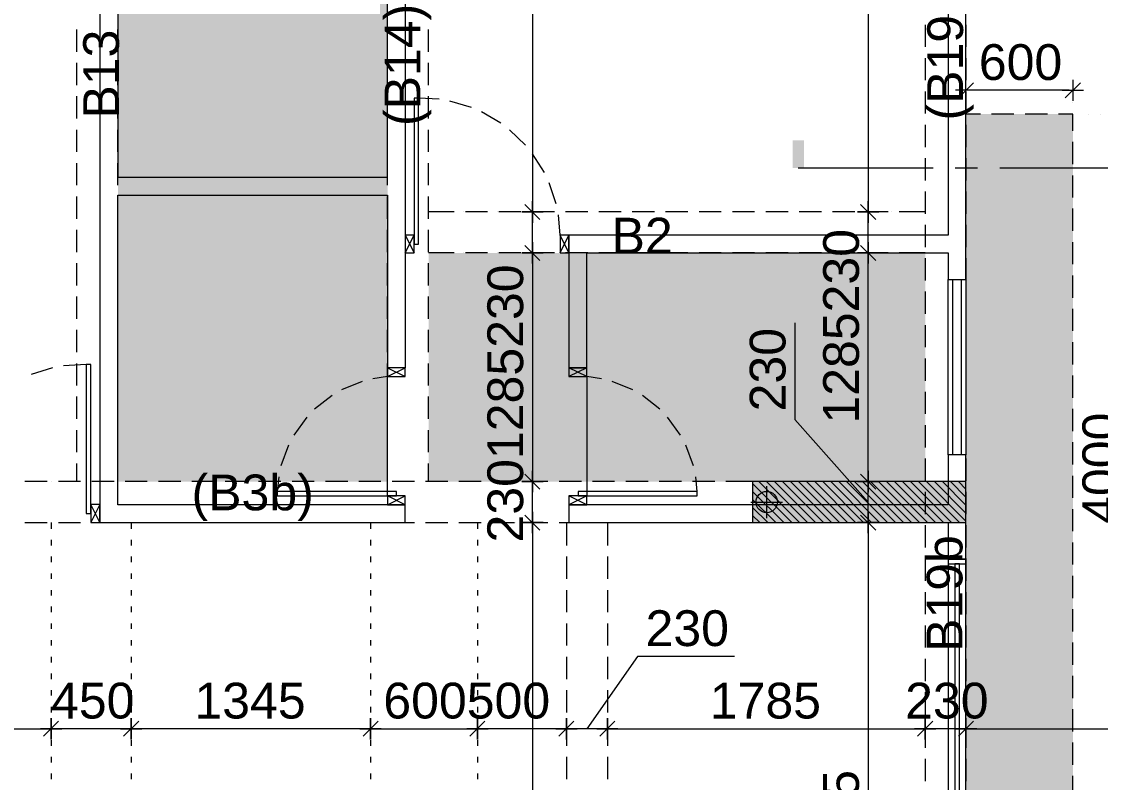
# Model space of a CAD drawing. Header units: millimetres. Extents: x -1303 to 98744, y -1303 to 90097.
# Drawn here: x 58153 to 64214, y 74173 to 78447 of the extents above; entities that cross this region are included whole.
import ezdxf

# ---------------------------------------------------------------- set-up
doc = ezdxf.new("R2010")
doc.units = ezdxf.units.MM
doc.layers.add('PDF_Geometry', color=7, linetype='Continuous')
doc.layers.add('PDF_Text', color=7, linetype='Continuous')
doc.layers.add('PDF_Solid Fills', color=192, linetype='Continuous', true_color=0xc2c0c0c0)
doc.styles.add('PDF ArialMT', font='arial.ttf')

msp = doc.modelspace()

# ---------------------------------------------------------------- linework, layer by layer
at = {"layer": 'PDF_Geometry', "color": 9, "lineweight": 0, "true_color": 0xc0c0c0}
for points in [[(58693.80481, 79621.86839), (58593.94351, 79571.93361), (58693.80481, 79571.93361), (58693.80481, 77572.13719), (60208.67512, 77572.13719), (60208.67512, 80572.25744), (59836.30477, 80572.25744), (59836.30477, 80672.11875), (60459.17964, 80672.11875), (60459.17964, 80572.25744), (60308.54056, 80572.25744), (60308.54056, 76502.4154), (60208.67512, 76502.4154), (60308.54056, 76452.48888)], [(63358.59146, 76012.41483), (63358.59146, 76997.49872), (63458.45277, 76997.49872), (63458.45277, 80672.11875), (62259.25345, 80672.11875), (62259.25345, 80572.25744), (63358.59146, 80572.25744), (63358.59146, 77247.15612), (61228.46212, 77247.15612), (61228.46212, 76502.4154), (61329.17468, 76502.4154), (61228.46212, 76452.48888)], [(58593.94351, 79571.93361), (58593.94351, 75632.42451), (60308.54056, 75632.42451), (60308.54056, 75732.28581), (58693.80481, 75732.28581), (58693.80481, 77472.27588), (60208.67512, 77472.27588), (60208.67512, 76502.4154)], [(60498.95722, 78011.36826), (60383.8601, 78017.28571)], [(60680.06379, 77964.82196), (60559.88807, 78000.35979)], [(60845.09156, 77876.80384), (60737.61029, 77940.27606)], [(60984.73045, 77752.39664), (60895.02221, 77839.5635)], [(61090.51748, 77598.36906), (61023.6609, 77704.1561)], [(61156.52694, 77423.19236), (61116.75349, 77541.67383)], [(61228.46212, 77147.29482), (61178.53146, 77247.15612), (61169.22138, 77362.25737)], [(60308.54056, 77147.29482), (60358.47121, 77247.15612)], [(60308.54056, 77247.15612), (60358.47121, 77147.29482)], [(61178.53146, 77147.29482), (61228.46212, 77247.15612)], [(61329.17468, 76502.4154), (61329.17468, 77147.29482), (63358.59146, 77147.29482), (63358.59146, 76997.49872)], [(63458.45277, 76997.49872), (63458.45277, 76012.41483), (63358.59146, 76012.41483), (63358.59146, 75732.28581), (61228.46212, 75732.28581), (61228.46212, 75632.42451), (63358.59146, 75632.42451), (63358.59146, 75427.61915), (63458.45277, 75427.61915), (63458.45277, 76012.41483)], [(63383.98035, 76012.41483), (63383.98035, 76997.49872)], [(63433.911, 76012.41483), (63433.911, 76997.49872)], [(58327.36018, 76501.57242), (58208.03158, 76465.18333)], [(58516.92972, 76521.03558), (58389.13816, 76513.42387)], [(60208.67512, 76452.48888), (60308.54056, 76502.4154)], [(61329.17468, 76452.48888), (61228.46212, 76502.4154)], [(60066.499, 76425.40575), (59950.55476, 76378.01647)], [(60308.54056, 75732.28581), (60208.67512, 75782.22059), (60208.67512, 76452.48888), (60126.58687, 76440.63744)], [(61410.41582, 76440.63744), (61329.17468, 76452.48888), (61329.17468, 75782.22059), (61228.46212, 75732.28581)], [(61586.44792, 76378.01647), (61471.3508, 76425.40575)], [(59897.23975, 76346.70185), (59799.06855, 76269.68393)], [(61738.78125, 76269.68393), (61640.61005, 76346.70185)], [(59755.06363, 76223.98889), (59682.28133, 76123.27634)], [(61855.56847, 76123.27634), (61781.94318, 76223.98889)], [(59652.66096, 76068.26708), (59610.34615, 75950.63686)], [(61927.50365, 75950.63686), (61884.34172, 76068.26708)], [(59597.6517, 75889.70187), (59589.18874, 75807.60948)], [(61948.66106, 75807.60948), (61940.1981, 75889.70187)], [(60208.67512, 75732.28581), (60308.54056, 75782.22059)], [(61329.17468, 75732.28581), (61228.46212, 75782.22059)], [(58593.94351, 75632.42451), (58543.16573, 75734.83131)], [(58593.94351, 75734.83131), (58543.16573, 75632.42451)]]:
    msp.add_lwpolyline(points, dxfattribs=at)
at = {"layer": 'PDF_Geometry', "color": 122, "lineweight": 0, "true_color": 0x00b88a}
for points in [[(61022.81378, 80402.1552), (61022.81378, 80422.46135), (61022.81378, 77396.95221), (61022.81378, 77417.26662)], [(62909.20732, 80422.46135), (62909.20732, 77396.95221), (62909.20732, 77417.26662)], [(61022.81378, 77147.29482), (61022.81378, 77377.48905)], [(62909.20732, 77147.29482), (62909.20732, 77377.48905)], [(61022.81378, 77107.51723), (61022.81378, 77126.98866), (61022.81378, 75882.0819), (61022.81378, 75902.39631)], [(62909.20732, 75882.0819), (62909.20732, 77126.98866), (62909.20732, 77107.51723)], [(62496.2164, 76755.4613), (62496.2164, 76212.13745), (62909.20732, 75747.52576)], [(61022.81378, 75632.42451), (61022.81378, 75862.61874)], [(62909.20732, 75651.88766), (62909.20732, 75842.30432)], [(61022.81378, 75592.64692), (61022.81378, 75612.11835), (61022.81378, 69707.50767), (61022.81378, 69726.97084)], [(62909.20732, 75612.11835), (62909.20732, 72237.08224), (62909.20732, 72257.39666)], [(62157.6979, 74880.91507), (61613.52692, 74880.91507), (61329.17468, 74473.84988)], [(56804.02691, 74473.84988), (58298.58694, 74473.84988), (58279.11965, 74473.84988)], [(58769.12848, 74473.84988), (58318.89722, 74473.84988)], [(60093.58213, 74473.84988), (58788.59165, 74473.84988), (58808.90193, 74473.84988)], [(60134.2027, 74473.84988), (60693.60536, 74473.84988), (60674.13807, 74473.84988)], [(61214.07756, 74473.84988), (60713.91564, 74473.84988)], [(61423.95738, 74473.84988), (61233.54072, 74473.84988), (61253.85101, 74473.84988)], [(61463.73496, 74473.84988), (63208.79537, 74473.84988), (63188.48508, 74473.84988)], [(63458.45277, 74473.84988), (63229.10978, 74473.84988)], [(63499.07747, 74473.84988), (63478.76718, 74473.84988), (65688.44342, 74473.84988), (65668.98026, 74473.84988)]]:
    msp.add_lwpolyline(points, dxfattribs=at)
at = {"layer": 'PDF_Geometry', "color": 157, "lineweight": 0, "true_color": 0x3f5f7f}
for points in [[(63229.10978, 78429.43365), (63229.10978, 78305.02644)], [(63458.45277, 78429.43365), (63458.45277, 78305.02644)], [(58463.61471, 78277.10033), (58463.61471, 78402.35051)], [(58693.80481, 78277.10033), (58693.80481, 78402.35051)], [(60208.67512, 78277.10033), (60208.67512, 78402.35051)], [(60438.86936, 78277.10033), (60438.86936, 78402.35051)], [(63229.10978, 78242.40548), (63229.10978, 78117.15529)], [(63458.45277, 78242.40548), (63458.45277, 78117.15529)], [(58463.61471, 78090.07215), (58463.61471, 78214.47936)], [(58693.80481, 78090.07215), (58693.80481, 78214.47936)], [(60208.67512, 78090.07215), (60208.67512, 78214.47936)], [(60438.86936, 78090.07215), (60438.86936, 78214.47936)], [(58463.61471, 77902.19273), (58463.61471, 78027.44293)], [(58693.80481, 77902.19273), (58693.80481, 78027.44293)], [(60208.67512, 77902.19273), (60208.67512, 78027.44293)], [(60438.86936, 77902.19273), (60438.86936, 78027.44293)], [(63229.10978, 78054.52606), (63229.10978, 77930.11886)], [(63458.45277, 78054.52606), (63458.45277, 77930.11886)], [(58463.61471, 77715.16457), (58463.61471, 77839.5635)], [(58693.80481, 77715.16457), (58693.80481, 77839.5635)], [(60208.67512, 77715.16457), (60208.67512, 77839.5635)], [(60438.86936, 77715.16457), (60438.86936, 77839.5635)], [(63229.10978, 77867.49789), (63229.10978, 77742.23943)], [(63458.45277, 77867.49789), (63458.45277, 77742.23943)], [(58463.61471, 77527.28514), (58463.61471, 77652.53533)], [(58693.80481, 77527.28514), (58693.80481, 77652.53533)], [(60208.67512, 77527.28514), (60208.67512, 77652.53533)], [(60438.86936, 77527.28514), (60438.86936, 77652.53533)], [(63229.10978, 77679.61846), (63229.10978, 77554.36828)], [(63458.45277, 77679.61846), (63458.45277, 77554.36828)], [(58463.61471, 77339.40572), (58463.61471, 77464.65591)], [(58693.80481, 77339.40572), (58693.80481, 77464.65591)], [(60208.67512, 77339.40572), (60208.67512, 77464.65591)], [(60438.86936, 77339.40572), (60438.86936, 77464.65591)], [(63229.10978, 77492.58203), (63229.10978, 77367.33184)], [(63458.45277, 77492.58203), (63458.45277, 77367.33184)], [(60583.58685, 77377.48905), (60438.86936, 77377.48905)], [(60771.46214, 77377.48905), (60646.21194, 77377.48905)], [(60958.49443, 77377.48905), (60834.09136, 77377.48905)], [(61146.37386, 77377.48905), (61021.11954, 77377.48905)], [(61334.24915, 77377.48905), (61208.99896, 77377.48905)], [(61521.28145, 77377.48905), (61396.03126, 77377.48905)], [(61709.16088, 77377.48905), (61583.90655, 77377.48905)], [(61896.19317, 77377.48905), (61770.93884, 77377.48905)], [(62084.06846, 77377.48905), (61958.81827, 77377.48905)], [(62271.10077, 77377.48905), (62146.69356, 77377.48905)], [(62458.98019, 77377.48905), (62333.72586, 77377.48905)], [(62646.00836, 77377.48905), (62521.60529, 77377.48905)], [(62833.88778, 77377.48905), (62708.63758, 77377.48905)], [(63021.7672, 77377.48905), (62896.51287, 77377.48905)], [(63229.10978, 77377.48905), (63083.54518, 77377.48905)], [(58463.61471, 77152.37755), (58463.61471, 77277.62774)], [(58693.80481, 77152.37755), (58693.80481, 77277.62774)], [(60208.67512, 77152.37755), (60208.67512, 77277.62774)], [(60438.86936, 77152.37755), (60438.86936, 77277.62774)], [(63229.10978, 77304.71088), (63229.10978, 77179.45241)], [(63458.45277, 77304.71088), (63458.45277, 77179.45241)], [(60583.58685, 77147.29482), (60438.86936, 77147.29482)], [(60771.46214, 77147.29482), (60646.21194, 77147.29482)], [(60958.49443, 77147.29482), (60834.09136, 77147.29482)], [(61146.37386, 77147.29482), (61021.11954, 77147.29482)], [(61334.24915, 77147.29482), (61208.99896, 77147.29482)], [(61521.28145, 77147.29482), (61396.03126, 77147.29482)], [(61709.16088, 77147.29482), (61583.90655, 77147.29482)], [(61896.19317, 77147.29482), (61770.93884, 77147.29482)], [(62084.06846, 77147.29482), (61958.81827, 77147.29482)], [(62271.10077, 77147.29482), (62146.69356, 77147.29482)], [(62458.98019, 77147.29482), (62333.72586, 77147.29482)], [(62646.00836, 77147.29482), (62521.60529, 77147.29482)], [(62833.88778, 77147.29482), (62708.63758, 77147.29482)], [(63021.7672, 77147.29482), (62896.51287, 77147.29482)], [(63229.10978, 77147.29482), (63083.54518, 77147.29482)], [(58463.61471, 76964.49812), (58463.61471, 77089.74832)], [(58693.80481, 76964.49812), (58693.80481, 77089.74832)], [(60208.67512, 76964.49812), (60208.67512, 77089.74832)], [(60438.86936, 76964.49812), (60438.86936, 77089.74832)], [(63229.10978, 77117.67445), (63229.10978, 76992.42425)], [(63458.45277, 77117.67445), (63458.45277, 76992.42425)], [(63229.10978, 76929.79502), (63229.10978, 76804.54483)], [(63458.45277, 76929.79502), (63458.45277, 76804.54483)], [(58463.61471, 76777.46169), (58463.61471, 76901.8689)], [(58693.80481, 76777.46169), (58693.80481, 76901.8689)], [(60208.67512, 76777.46169), (60208.67512, 76901.8689)], [(60438.86936, 76777.46169), (60438.86936, 76901.8689)], [(63229.10978, 76741.92386), (63229.10978, 76617.51666)], [(63458.45277, 76741.92386), (63458.45277, 76617.51666)], [(58463.61471, 76589.59054), (58463.61471, 76714.84073)], [(58693.80481, 76589.59054), (58693.80481, 76714.84073)], [(60208.67512, 76589.59054), (60208.67512, 76714.84073)], [(60438.86936, 76589.59054), (60438.86936, 76714.84073)], [(63229.10978, 76554.88743), (63229.10978, 76429.63724)], [(63458.45277, 76554.88743), (63458.45277, 76429.63724)], [(58463.61471, 76402.5541), (58463.61471, 76526.96131)], [(58693.80481, 76402.5541), (58693.80481, 76526.96131)], [(60208.67512, 76402.5541), (60208.67512, 76526.96131)], [(60438.86936, 76402.5541), (60438.86936, 76526.96131)], [(63229.10978, 76367.008), (63229.10978, 76242.60907)], [(63458.45277, 76367.008), (63458.45277, 76242.60907)], [(58463.61471, 76214.67468), (58463.61471, 76339.93314)], [(58693.80481, 76214.67468), (58693.80481, 76339.93314)], [(60208.67512, 76214.67468), (60208.67512, 76339.93314)], [(60438.86936, 76214.67468), (60438.86936, 76339.93314)], [(63229.10978, 76179.97984), (63229.10978, 76054.72964)], [(63458.45277, 76179.97984), (63458.45277, 76054.72964)], [(58463.61471, 76027.64651), (58463.61471, 76152.05371)], [(58693.80481, 76027.64651), (58693.80481, 76152.05371)], [(60208.67512, 76027.64651), (60208.67512, 76152.05371)], [(60438.86936, 76027.64651), (60438.86936, 76152.05371)], [(58463.61471, 75862.61874), (58463.61471, 75965.01728)], [(58693.80481, 75862.61874), (58693.80481, 75965.01728)], [(60208.67512, 75862.61874), (60208.67512, 75965.01728)], [(60438.86936, 75862.61874), (60438.86936, 75965.01728)], [(63229.10978, 75992.10042), (63229.10978, 75867.69321)], [(63458.45277, 75992.10042), (63458.45277, 75867.69321)], [(58297.73981, 75862.61874), (58172.48962, 75862.61874)], [(58484.77212, 75862.61874), (58360.36491, 75862.61874)], [(58672.64741, 75862.61874), (58547.39721, 75862.61874)], [(58859.6797, 75862.61874), (58735.27663, 75862.61874)], [(59047.55913, 75862.61874), (58922.3048, 75862.61874)], [(59235.43442, 75862.61874), (59110.18423, 75862.61874)], [(59422.46672, 75862.61874), (59297.21653, 75862.61874)], [(59610.34615, 75862.61874), (59485.09182, 75862.61874)], [(59797.37844, 75862.61874), (59672.97124, 75862.61874)], [(59985.25373, 75862.61874), (59860.00354, 75862.61874)], [(60172.28603, 75862.61874), (60047.87883, 75862.61874)], [(60360.16546, 75862.61874), (60234.91113, 75862.61874)], [(60547.19363, 75862.61874), (60422.79056, 75862.61874)], [(60735.07305, 75862.61874), (60609.82285, 75862.61874)], [(60922.95247, 75862.61874), (60797.69814, 75862.61874)], [(61109.98064, 75862.61874), (60984.73045, 75862.61874)], [(61297.86006, 75862.61874), (61172.60987, 75862.61874)], [(61484.89237, 75862.61874), (61360.48516, 75862.61874)], [(61672.76766, 75862.61874), (61547.51746, 75862.61874)], [(61859.79995, 75862.61874), (61735.39688, 75862.61874)], [(62047.67938, 75862.61874), (61922.42505, 75862.61874)], [(62259.25345, 75862.61874), (62110.30448, 75862.61874)], [(63229.10978, 75805.07224), (63229.10978, 75679.82206)], [(63458.45277, 75805.07224), (63458.45277, 75679.82206)], [(58172.48962, 75632.42451), (58297.73981, 75632.42451)], [(58360.36491, 75632.42451), (58484.77212, 75632.42451)], [(58547.39721, 75632.42451), (58672.64741, 75632.42451)], [(58735.27663, 75632.42451), (58859.6797, 75632.42451)], [(58922.3048, 75632.42451), (59047.55913, 75632.42451)], [(59110.18423, 75632.42451), (59235.43442, 75632.42451)], [(59297.21653, 75632.42451), (59422.46672, 75632.42451)], [(59485.09182, 75632.42451), (59610.34615, 75632.42451)], [(59672.97124, 75632.42451), (59797.37844, 75632.42451)], [(59860.00354, 75632.42451), (59985.25373, 75632.42451)], [(60047.87883, 75632.42451), (60172.28603, 75632.42451)], [(60234.91113, 75632.42451), (60360.16546, 75632.42451)], [(60422.79056, 75632.42451), (60547.19363, 75632.42451)], [(60609.82285, 75632.42451), (60735.07305, 75632.42451)], [(60797.69814, 75632.42451), (60922.95247, 75632.42451)], [(60984.73045, 75632.42451), (61109.98064, 75632.42451)], [(61172.60987, 75632.42451), (61297.86006, 75632.42451)], [(61214.07756, 75632.42451), (61214.07756, 75503.78582)], [(61360.48516, 75632.42451), (61484.89237, 75632.42451)], [(61444.26767, 75632.42451), (61444.26767, 75503.78582)], [(61547.51746, 75632.42451), (61672.76766, 75632.42451)], [(61735.39688, 75632.42451), (61859.79995, 75632.42451)], [(61922.42505, 75632.42451), (62047.67938, 75632.42451)], [(62110.30448, 75632.42451), (62259.25345, 75632.42451)], [(63229.10978, 75617.19282), (63229.10978, 75491.94263)], [(63458.45277, 75617.19282), (63458.45277, 75491.94263)], [(61214.07756, 75441.16485), (61214.07756, 75315.91466)], [(61444.26767, 75441.16485), (61444.26767, 75315.91466)], [(63229.10978, 75430.16466), (63229.10978, 75304.90619)], [(63458.45277, 75430.16466), (63458.45277, 75304.90619)], [(61214.07756, 75253.28543), (61214.07756, 75128.87823)], [(61444.26767, 75253.28543), (61444.26767, 75128.87823)], [(63229.10978, 75242.28523), (63229.10978, 75117.03504)], [(63458.45277, 75242.28523), (63458.45277, 75117.03504)], [(61214.07756, 75066.25727), (61214.07756, 74940.9988)], [(61444.26767, 75066.25727), (61444.26767, 74940.9988)], [(63229.10978, 75054.40581), (63229.10978, 74929.99861)], [(63458.45277, 75054.40581), (63458.45277, 74929.99861)], [(61214.07756, 74878.37784), (61214.07756, 74753.12765)], [(61444.26767, 74878.37784), (61444.26767, 74753.12765)], [(63229.10978, 74867.37764), (63229.10978, 74742.11918)], [(63458.45277, 74867.37764), (63458.45277, 74742.11918)], [(61214.07756, 74691.3414), (61214.07756, 74566.09122)], [(61444.26767, 74691.3414), (61444.26767, 74566.09122)], [(63229.10978, 74679.49821), (63229.10978, 74555.09101)], [(63458.45277, 74679.49821), (63458.45277, 74555.09101)], [(61214.07756, 74503.47025), (61214.07756, 74378.21179)], [(61444.26767, 74503.47025), (61444.26767, 74378.21179)], [(63229.10978, 74492.46178), (63229.10978, 74367.21159)], [(63458.45277, 74492.46178), (63458.45277, 74367.21159)], [(61214.07756, 74316.43382), (61214.07756, 74191.18362)], [(61444.26767, 74316.43382), (61444.26767, 74191.18362)], [(63229.10978, 74304.59063), (63229.10978, 74180.18342)], [(63458.45277, 74304.59063), (63458.45277, 74180.18342)]]:
    msp.add_lwpolyline(points, dxfattribs=at)
at = {"layer": 'PDF_Geometry', "color": 222, "lineweight": 0, "true_color": 0xb8008a}
for points in [[(63458.45277, 78001.21104), (63458.45277, 78120.53552)], [(64058.48012, 78120.53552), (64058.48012, 78001.21104)], [(63518.54063, 78061.29478), (63399.21203, 78061.29478)], [(63501.6147, 78103.60959), (63416.13796, 78018.13697)], [(64039.01283, 78061.29478), (63478.76718, 78061.29478)], [(63999.23938, 78061.29478), (64118.56386, 78061.29478)], [(64016.16531, 78018.13697), (64101.63793, 78103.60959)]]:
    msp.add_lwpolyline(points, dxfattribs=at)
at = {"layer": 'PDF_Geometry', "lineweight": 0}
for points in [[(63458.45277, 78061.29478), (63458.45277, 78061.29478)], [(64058.48012, 78061.29478), (64058.48012, 78061.29478)], [(63458.45277, 77994.44233), (63458.45277, 77994.44233)], [(64058.48012, 77994.44233), (64058.48012, 77994.44233)], [(63539.69803, 77927.58162), (63458.45277, 77927.58162)], [(63458.45277, 77927.58162), (63458.45277, 77927.58162)], [(63727.57746, 77927.58162), (63602.32314, 77927.58162)], [(63915.45275, 77927.58162), (63790.20256, 77927.58162)], [(64058.48012, 77833.64604), (64058.48012, 77927.58162), (63977.23486, 77927.58162)], [(64058.48012, 77927.58162), (64058.48012, 77927.58162)], [(64058.48012, 77927.58162), (64058.48012, 77927.58162)], [(64149.03134, 77927.58162), (64149.03134, 77927.58162)], [(64211.65644, 77927.58162), (64211.65644, 77927.58162)], [(64058.48012, 77645.76661), (64058.48012, 77771.01681)], [(64058.48012, 77458.73018), (64058.48012, 77583.13739)], [(64058.48012, 77270.85903), (64058.48012, 77396.10922)], [(60438.86936, 77377.48905), (60438.86936, 77377.48905)], [(60438.86936, 77377.48905), (60438.86936, 77377.48905)], [(60511.65167, 77377.48905), (60511.65167, 77377.48905)], [(60511.65167, 77377.48905), (60511.65167, 77377.48905)], [(60574.27676, 77377.48905), (60574.27676, 77377.48905)], [(60574.27676, 77377.48905), (60574.27676, 77377.48905)], [(60636.90185, 77377.48905), (60636.90185, 77377.48905)], [(60636.90185, 77377.48905), (60636.90185, 77377.48905)], [(60699.52696, 77377.48905), (60699.52696, 77377.48905)], [(60699.52696, 77377.48905), (60699.52696, 77377.48905)], [(60762.15618, 77377.48905), (60762.15618, 77377.48905)], [(60762.15618, 77377.48905), (60762.15618, 77377.48905)], [(60824.78128, 77377.48905), (60824.78128, 77377.48905)], [(60824.78128, 77377.48905), (60824.78128, 77377.48905)], [(60886.55925, 77377.48905), (60886.55925, 77377.48905)], [(60886.55925, 77377.48905), (60886.55925, 77377.48905)], [(60949.18435, 77377.48905), (60949.18435, 77377.48905)], [(60949.18435, 77377.48905), (60949.18435, 77377.48905)], [(61022.81378, 77377.48905), (61022.81378, 77377.48905)], [(61022.81378, 77377.48905), (61022.81378, 77377.48905)], [(62909.20732, 77377.48905), (62909.20732, 77377.48905)], [(62909.20732, 77377.48905), (62909.20732, 77377.48905)], [(62975.22091, 77377.48905), (62975.22091, 77377.48905)], [(62975.22091, 77377.48905), (62975.22091, 77377.48905)], [(63037.84601, 77377.48905), (63037.84601, 77377.48905)], [(63037.84601, 77377.48905), (63037.84601, 77377.48905)], [(63100.4711, 77377.48905), (63100.4711, 77377.48905)], [(63100.4711, 77377.48905), (63100.4711, 77377.48905)], [(63162.24908, 77377.48905), (63162.24908, 77377.48905)], [(63162.24908, 77377.48905), (63162.24908, 77377.48905)], [(63229.10978, 77377.48905), (63229.10978, 77377.48905)], [(63229.10978, 77377.48905), (63229.10978, 77377.48905)], [(64058.48012, 77083.8226), (64058.48012, 77208.2298)], [(60438.86936, 77147.29482), (60438.86936, 77147.29482)], [(60438.86936, 77147.29482), (60438.86936, 77147.29482)], [(60511.65167, 77147.29482), (60511.65167, 77147.29482)], [(60511.65167, 77147.29482), (60511.65167, 77147.29482)], [(60574.27676, 77147.29482), (60574.27676, 77147.29482)], [(60574.27676, 77147.29482), (60574.27676, 77147.29482)], [(60636.90185, 77147.29482), (60636.90185, 77147.29482)], [(60636.90185, 77147.29482), (60636.90185, 77147.29482)], [(60699.52696, 77147.29482), (60699.52696, 77147.29482)], [(60699.52696, 77147.29482), (60699.52696, 77147.29482)], [(60762.15618, 77147.29482), (60762.15618, 77147.29482)], [(60762.15618, 77147.29482), (60762.15618, 77147.29482)], [(60824.78128, 77147.29482), (60824.78128, 77147.29482)], [(60824.78128, 77147.29482), (60824.78128, 77147.29482)], [(60886.55925, 77147.29482), (60886.55925, 77147.29482)], [(60886.55925, 77147.29482), (60886.55925, 77147.29482)], [(60949.18435, 77147.29482), (60949.18435, 77147.29482)], [(60949.18435, 77147.29482), (60949.18435, 77147.29482)], [(61022.81378, 77147.29482), (61022.81378, 77147.29482)], [(61022.81378, 77147.29482), (61022.81378, 77147.29482)], [(62909.20732, 77147.29482), (62909.20732, 77147.29482)], [(62909.20732, 77147.29482), (62909.20732, 77147.29482)], [(62975.22091, 77147.29482), (62975.22091, 77147.29482)], [(62975.22091, 77147.29482), (62975.22091, 77147.29482)], [(63037.84601, 77147.29482), (63037.84601, 77147.29482)], [(63037.84601, 77147.29482), (63037.84601, 77147.29482)], [(63100.4711, 77147.29482), (63100.4711, 77147.29482)], [(63100.4711, 77147.29482), (63100.4711, 77147.29482)], [(63162.24908, 77147.29482), (63162.24908, 77147.29482)], [(63162.24908, 77147.29482), (63162.24908, 77147.29482)], [(63229.10978, 77147.29482), (63229.10978, 77147.29482)], [(63229.10978, 77147.29482), (63229.10978, 77147.29482)], [(64058.48012, 76895.94317), (64058.48012, 77021.20163)], [(64058.48012, 76708.915), (64058.48012, 76833.3222)], [(64058.48012, 76521.03558), (64058.48012, 76646.28577)], [(64058.48012, 76333.15615), (64058.48012, 76458.41462)], [(64058.48012, 76146.12799), (64058.48012, 76271.37818)], [(64058.48012, 75958.24857), (64058.48012, 76083.49875)], [(64058.48012, 75771.22039), (64058.48012, 75895.6276)], [(58175.02686, 75862.61874), (58175.02686, 75862.61874)], [(58175.02686, 75862.61874), (58175.02686, 75862.61874)], [(58237.65195, 75862.61874), (58237.65195, 75862.61874)], [(58237.65195, 75862.61874), (58237.65195, 75862.61874)], [(58318.89722, 75862.61874), (58318.89722, 75862.61874)], [(58318.89722, 75862.61874), (58318.89722, 75862.61874)], [(60713.91564, 75862.61874), (60713.91564, 75862.61874)], [(60713.91564, 75862.61874), (60713.91564, 75862.61874)], [(60805.31399, 75862.61874), (60805.31399, 75862.61874)], [(60805.31399, 75862.61874), (60805.31399, 75862.61874)], [(60867.94321, 75862.61874), (60867.94321, 75862.61874)], [(60867.94321, 75862.61874), (60867.94321, 75862.61874)], [(60930.56832, 75862.61874), (60930.56832, 75862.61874)], [(60930.56832, 75862.61874), (60930.56832, 75862.61874)], [(61022.81378, 75862.61874), (61022.81378, 75862.61874)], [(61022.81378, 75862.61874), (61022.81378, 75862.61874)], [(62259.25345, 75852.46153), (62479.29048, 75632.42451)], [(62293.95241, 75862.61874), (62524.14252, 75632.42451)], [(62338.80447, 75862.61874), (62568.9987, 75632.42451)], [(62383.65652, 75862.61874), (62613.85075, 75632.42451)], [(62428.5127, 75862.61874), (62658.7028, 75632.42451)], [(62473.36474, 75862.61874), (62703.55898, 75632.42451)], [(62518.22092, 75862.61874), (62748.41103, 75632.42451)], [(62563.07298, 75862.61874), (62793.26721, 75632.42451)], [(62608.77214, 75862.61874), (62838.11926, 75632.42451)], [(62653.62833, 75862.61874), (62882.97131, 75632.42451)], [(62698.48038, 75862.61874), (62927.82749, 75632.42451)], [(62743.33243, 75862.61874), (62972.67954, 75632.42451)], [(62788.18861, 75862.61874), (63018.37871, 75632.42451)], [(62833.04065, 75862.61874), (63063.2349, 75632.42451)], [(62877.89684, 75862.61874), (63108.08694, 75632.42451)], [(62909.20732, 75862.61874), (62909.20732, 75862.61874)], [(62909.20732, 75862.61874), (62909.20732, 75862.61874)], [(62922.74889, 75862.61874), (63152.94312, 75632.42451)], [(62967.60094, 75862.61874), (63197.79517, 75632.42451)], [(62975.22091, 75862.61874), (62975.22091, 75862.61874)], [(62975.22091, 75862.61874), (62975.22091, 75862.61874)], [(63012.45712, 75862.61874), (63242.64722, 75632.42451)], [(63037.84601, 75862.61874), (63037.84601, 75862.61874)], [(63037.84601, 75862.61874), (63037.84601, 75862.61874)], [(63057.30916, 75862.61874), (63287.50341, 75632.42451)], [(63100.4711, 75862.61874), (63100.4711, 75862.61874)], [(63100.4711, 75862.61874), (63100.4711, 75862.61874)], [(63102.16535, 75862.61874), (63332.35545, 75632.42451)], [(63147.0174, 75862.61874), (63377.21163, 75632.42451)], [(63162.24908, 75862.61874), (63162.24908, 75862.61874)], [(63162.24908, 75862.61874), (63162.24908, 75862.61874)], [(63191.86945, 75862.61874), (63422.06368, 75632.42451)], [(63229.10978, 75862.61874), (63229.10978, 75862.61874)], [(63229.10978, 75862.61874), (63229.10978, 75862.61874)], [(63236.72563, 75862.61874), (63458.45277, 75640.04447)], [(63281.57767, 75862.61874), (63458.45277, 75685.73951)], [(63326.43385, 75862.61874), (63458.45277, 75730.59983)], [(63371.28591, 75862.61874), (63458.45277, 75775.45187)], [(63416.98508, 75862.61874), (63458.45277, 75820.30393)], [(62259.25345, 75807.60948), (62434.43429, 75632.42451)], [(62259.25345, 75762.75743), (62389.58224, 75632.42451)], [(62259.25345, 75717.90539), (62344.73019, 75632.42451)], [(64058.48012, 75583.34097), (64058.48012, 75708.59117)], [(58175.02686, 75632.42451), (58175.02686, 75632.42451)], [(58175.02686, 75632.42451), (58175.02686, 75632.42451)], [(58237.65195, 75632.42451), (58237.65195, 75632.42451)], [(58237.65195, 75632.42451), (58237.65195, 75632.42451)], [(58318.89722, 75632.42451), (58318.89722, 75632.42451)], [(58318.89722, 75632.42451), (58318.89722, 75632.42451)], [(60713.91564, 75632.42451), (60713.91564, 75632.42451)], [(60713.91564, 75632.42451), (60713.91564, 75632.42451)], [(60805.31399, 75632.42451), (60805.31399, 75632.42451)], [(60805.31399, 75632.42451), (60805.31399, 75632.42451)], [(60867.94321, 75632.42451), (60867.94321, 75632.42451)], [(60867.94321, 75632.42451), (60867.94321, 75632.42451)], [(60930.56832, 75632.42451), (60930.56832, 75632.42451)], [(60930.56832, 75632.42451), (60930.56832, 75632.42451)], [(61022.81378, 75632.42451), (61022.81378, 75632.42451)], [(61022.81378, 75632.42451), (61022.81378, 75632.42451)], [(62259.25345, 75673.04507), (62299.87401, 75632.42451)], [(62909.20732, 75632.42451), (62909.20732, 75632.42451)], [(62909.20732, 75632.42451), (62909.20732, 75632.42451)], [(62975.22091, 75632.42451), (62975.22091, 75632.42451)], [(62975.22091, 75632.42451), (62975.22091, 75632.42451)], [(63037.84601, 75632.42451), (63037.84601, 75632.42451)], [(63037.84601, 75632.42451), (63037.84601, 75632.42451)], [(63100.4711, 75632.42451), (63100.4711, 75632.42451)], [(63100.4711, 75632.42451), (63100.4711, 75632.42451)], [(63162.24908, 75632.42451), (63162.24908, 75632.42451)], [(63162.24908, 75632.42451), (63162.24908, 75632.42451)], [(63229.10978, 75632.42451), (63229.10978, 75632.42451)], [(63229.10978, 75632.42451), (63229.10978, 75632.42451)], [(64058.48012, 75396.31281), (64058.48012, 75520.71174)], [(64058.48012, 75208.43338), (64058.48012, 75333.68358)], [(64058.48012, 75021.39695), (64058.48012, 75145.80415)], [(64058.48012, 74833.52579), (64058.48012, 74958.77598)], [(64058.48012, 74645.64636), (64058.48012, 74770.89656)], [(64058.48012, 74458.60993), (64058.48012, 74583.8684)], [(64058.48012, 74270.73878), (64058.48012, 74395.98897)], [(64058.48012, 74083.70235), (64058.48012, 74208.95253)]]:
    msp.add_lwpolyline(points, dxfattribs=at)
at = {"layer": 'PDF_Geometry', "color": 9, "lineweight": 0, "true_color": 0xc0c0c0}
for points in [[(60358.47121, 77197.2296), (60383.8601, 77197.2296), (60383.8601, 78017.29069), (60358.47121, 78017.29069)], [(60308.54056, 77147.29482), (60358.47204, 77147.29482), (60358.47204, 77247.15777), (60308.54056, 77247.15777)], [(61178.53146, 77147.29482), (61228.46294, 77147.29482), (61228.46294, 77247.15777), (61178.53146, 77247.15777)], [(58516.92972, 75683.20228), (58543.1649, 75683.20228), (58543.1649, 76521.03558), (58516.92972, 76521.03558)], [(60208.67512, 76452.48888), (60308.53808, 76452.48888), (60308.53808, 76502.42036), (60208.67512, 76502.42036)], [(61228.46212, 76452.48888), (61329.17137, 76452.48888), (61329.17137, 76502.42036), (61228.46212, 76502.42036)], [(59589.18874, 75782.22059), (60258.60907, 75782.22059), (60258.60907, 75807.60948), (59589.18874, 75807.60948)], [(60208.67512, 75732.28581), (60308.53808, 75732.28581), (60308.53808, 75782.21729), (60208.67512, 75782.21729)], [(61228.46212, 75732.28581), (61329.17137, 75732.28581), (61329.17137, 75782.21729), (61228.46212, 75782.21729)], [(61279.2399, 75782.22059), (61948.66022, 75782.22059), (61948.66022, 75807.60948), (61279.2399, 75807.60948)], [(58543.16573, 75632.42451), (58593.94351, 75632.42451), (58593.94351, 75734.82635), (58543.16573, 75734.82635)], [(63358.59146, 75401.38728), (63458.45442, 75401.38728), (63458.45442, 75427.62246), (63358.59146, 75427.62246)], [(63358.59146, 73927.13754), (63458.45442, 73927.13754), (63458.45442, 75427.62084), (63358.59146, 75427.62084)], [(63395.82767, 73953.37768), (63422.06285, 73953.37768), (63422.06285, 75401.39064), (63395.82767, 75401.39064)]]:
    msp.add_lwpolyline(points, close=True, dxfattribs=at)
at = {"layer": 'PDF_Geometry', "color": 1, "lineweight": 0}
for points in [[(63273.96184, 77623.75795), (62516.52668, 77623.75795)], [(63523.61923, 77623.75795), (63398.36904, 77623.75795)], [(64406.30459, 77623.75795), (63648.86943, 77623.75795)]]:
    msp.add_lwpolyline(points, dxfattribs=at)
at = {"layer": 'PDF_Geometry', "color": 122, "lineweight": 0, "true_color": 0x00b88a}
for points in [[(61065.12859, 77335.17424), (60980.49897, 77419.80386)], [(61022.81378, 77317.40532), (61022.81378, 77437.57277)], [(62951.52213, 77335.17424), (62866.04539, 77419.80386)], [(62909.20732, 77317.40532), (62909.20732, 77437.57277)], [(60962.72591, 77377.48905), (61082.90164, 77377.48905)], [(62849.11946, 77377.48905), (62968.44806, 77377.48905)], [(61022.81378, 77207.38681), (61022.81378, 77087.21108)], [(62909.20732, 77207.38681), (62909.20732, 77087.21108)], [(61082.90164, 77147.29482), (60962.72591, 77147.29482)], [(60980.49897, 77189.60963), (61065.12859, 77104.98)], [(62968.44806, 77147.29482), (62849.11946, 77147.29482)], [(62866.04539, 77189.60963), (62951.52213, 77104.98)], [(61065.12859, 75819.46094), (60980.49897, 75904.93355)], [(61022.81378, 75802.53501), (61022.81378, 75922.70246)], [(62951.52213, 75819.46094), (62866.04539, 75904.93355)], [(62909.20732, 75802.53501), (62909.20732, 75922.70246)], [(60962.72591, 75862.61874), (61082.90164, 75862.61874)], [(62849.11946, 75862.61874), (62968.44806, 75862.61874)], [(61022.81378, 75692.5165), (61022.81378, 75572.34077)], [(62909.20732, 75572.34077), (62909.20732, 75692.5165)], [(61082.90164, 75632.42451), (60962.72591, 75632.42451)], [(60980.49897, 75674.73932), (61065.12859, 75590.10969)], [(62849.11946, 75632.42451), (62968.44806, 75632.42451)], [(62951.52213, 75590.10969), (62866.04539, 75674.73932)], [(58361.21203, 74516.16469), (58276.58241, 74431.53507)], [(58318.89722, 74413.75789), (58318.89722, 74533.93361)], [(58726.81367, 74431.53507), (58811.44329, 74516.16469)], [(58769.12848, 74533.93361), (58769.12848, 74413.75789)], [(60156.20723, 74516.16469), (60071.57761, 74431.53507)], [(60113.89242, 74413.75789), (60113.89242, 74533.93361)], [(60756.23046, 74516.16469), (60671.60083, 74431.53507)], [(60713.91564, 74413.75789), (60713.91564, 74533.93361)], [(61171.76275, 74431.53507), (61256.39238, 74516.16469)], [(61214.07756, 74533.93361), (61214.07756, 74413.75789)], [(61486.58248, 74516.16469), (61401.10986, 74431.53507)], [(61444.26767, 74413.75789), (61444.26767, 74533.93361)], [(63271.4246, 74516.16469), (63186.79497, 74431.53507)], [(63229.10978, 74413.75789), (63229.10978, 74533.93361)], [(63416.13796, 74431.53507), (63501.6147, 74516.16469)], [(63458.45277, 74533.93361), (63458.45277, 74413.75789)], [(58378.98508, 74473.84988), (58258.80936, 74473.84988)], [(58709.04063, 74473.84988), (58829.21222, 74473.84988)], [(60173.98028, 74473.84988), (60053.80456, 74473.84988)], [(60774.00351, 74473.84988), (60653.82778, 74473.84988)], [(61153.9897, 74473.84988), (61274.16542, 74473.84988)], [(61503.50841, 74473.84988), (61384.18393, 74473.84988)], [(63289.19352, 74473.84988), (63169.02193, 74473.84988)], [(63399.21203, 74473.84988), (63518.54063, 74473.84988)]]:
    msp.add_lwpolyline(points, close=True, dxfattribs=at)
at = {"layer": 'PDF_Geometry', "color": 5, "lineweight": 0}
msp.add_lwpolyline([(62259.25345, 75632.42451), (63458.45523, 75632.42451), (63458.45523, 75862.6171), (62259.25345, 75862.6171)], close=True, dxfattribs=at)
msp.add_lwpolyline([(62259.25345, 75632.42451), (63458.45523, 75632.42451), (63458.45523, 75862.6171), (62259.25345, 75862.6171)], close=True, dxfattribs=at)
at = {"layer": 'PDF_Geometry', "color": 20, "lineweight": 0, "true_color": 0xff4405}
for points in [[(62338.80447, 75837.22985), (62338.80447, 75656.9704)], [(62249.09623, 75747.52576), (62428.5127, 75747.52576)]]:
    msp.add_lwpolyline(points, dxfattribs=at)
at = {"layer": 'PDF_Geometry', "color": 180, "lineweight": 0, "true_color": 0x4f14ff}
for points in [[(58318.89722, 75632.42451), (58318.89722, 75596.8784)], [(58769.12848, 75632.42451), (58769.12848, 75596.8784)], [(60113.89242, 75632.42451), (60113.89242, 75596.8784)], [(60713.91564, 75632.42451), (60713.91564, 75596.8784)], [(58318.89722, 75535.10044), (58318.89722, 75503.78582)], [(58769.12848, 75535.10044), (58769.12848, 75503.78582)], [(60113.89242, 75535.10044), (60113.89242, 75503.78582)], [(60713.91564, 75535.10044), (60713.91564, 75503.78582)], [(58318.89722, 75441.16485), (58318.89722, 75409.85024)], [(58769.12848, 75441.16485), (58769.12848, 75409.85024)], [(60113.89242, 75441.16485), (60113.89242, 75409.85024)], [(60713.91564, 75441.16485), (60713.91564, 75409.85024)], [(58318.89722, 75347.22101), (58318.89722, 75315.91466)], [(58769.12848, 75347.22101), (58769.12848, 75315.91466)], [(60113.89242, 75347.22101), (60113.89242, 75315.91466)], [(60713.91564, 75347.22101), (60713.91564, 75315.91466)], [(58318.89722, 75253.28543), (58318.89722, 75221.97082)], [(58769.12848, 75253.28543), (58769.12848, 75221.97082)], [(60113.89242, 75253.28543), (60113.89242, 75221.97082)], [(60713.91564, 75253.28543), (60713.91564, 75221.97082)], [(58318.89722, 75160.19284), (58318.89722, 75128.87823)], [(58769.12848, 75160.19284), (58769.12848, 75128.87823)], [(60113.89242, 75160.19284), (60113.89242, 75128.87823)], [(60713.91564, 75160.19284), (60713.91564, 75128.87823)], [(58318.89722, 75066.25727), (58318.89722, 75034.94264)], [(58769.12848, 75066.25727), (58769.12848, 75034.94264)], [(60113.89242, 75066.25727), (60113.89242, 75034.94264)], [(60713.91564, 75066.25727), (60713.91564, 75034.94264)], [(58318.89722, 74972.31342), (58318.89722, 74940.9988)], [(58769.12848, 74972.31342), (58769.12848, 74940.9988)], [(60113.89242, 74972.31342), (60113.89242, 74940.9988)], [(60713.91564, 74972.31342), (60713.91564, 74940.9988)], [(58318.89722, 74878.37784), (58318.89722, 74847.06322)], [(58769.12848, 74878.37784), (58769.12848, 74847.06322)], [(60113.89242, 74878.37784), (60113.89242, 74847.06322)], [(60713.91564, 74878.37784), (60713.91564, 74847.06322)], [(58318.89722, 74784.43399), (58318.89722, 74753.12765)], [(58769.12848, 74784.43399), (58769.12848, 74753.12765)], [(60113.89242, 74784.43399), (60113.89242, 74753.12765)], [(60713.91564, 74784.43399), (60713.91564, 74753.12765)], [(58318.89722, 74691.3414), (58318.89722, 74660.03506)], [(58769.12848, 74691.3414), (58769.12848, 74660.03506)], [(60113.89242, 74691.3414), (60113.89242, 74660.03506)], [(60713.91564, 74691.3414), (60713.91564, 74660.03506)], [(58318.89722, 74597.40583), (58318.89722, 74566.09122)], [(58769.12848, 74597.40583), (58769.12848, 74566.09122)], [(60113.89242, 74597.40583), (60113.89242, 74566.09122)], [(60713.91564, 74597.40583), (60713.91564, 74566.09122)], [(58318.89722, 74503.47025), (58318.89722, 74472.15563)], [(58769.12848, 74503.47025), (58769.12848, 74472.15563)], [(60113.89242, 74503.47025), (60113.89242, 74472.15563)], [(60713.91564, 74503.47025), (60713.91564, 74472.15563)], [(58318.89722, 74409.52641), (58318.89722, 74378.21179)], [(58769.12848, 74409.52641), (58769.12848, 74378.21179)], [(60113.89242, 74409.52641), (60113.89242, 74378.21179)], [(60713.91564, 74409.52641), (60713.91564, 74378.21179)], [(58318.89722, 74316.43382), (58318.89722, 74285.1192)], [(58769.12848, 74316.43382), (58769.12848, 74285.1192)], [(60113.89242, 74316.43382), (60113.89242, 74285.1192)], [(60713.91564, 74316.43382), (60713.91564, 74285.1192)], [(58318.89722, 74222.49823), (58318.89722, 74191.18362)], [(58769.12848, 74222.49823), (58769.12848, 74191.18362)], [(60113.89242, 74222.49823), (60113.89242, 74191.18362)], [(60713.91564, 74222.49823), (60713.91564, 74191.18362)]]:
    msp.add_lwpolyline(points, dxfattribs=at)
at = {"layer": 'PDF_Geometry', "lineweight": 0}
for points in [[(58318.89722, 74473.84988), (58318.89722, 74503.47025)], [(58769.12848, 74473.84988), (58769.12848, 74503.47025)], [(60113.89242, 74473.84988), (60113.89242, 74503.47025)], [(60713.91564, 74473.84988), (60713.91564, 74503.47025)], [(61214.07756, 74473.84988), (61214.07756, 74503.47025)], [(61444.26767, 74473.84988), (61444.26767, 74503.47025)], [(63229.10978, 74473.84988), (63229.10978, 74503.47025)], [(63458.45277, 74473.84988), (63458.45277, 74503.47025)]]:
    msp.add_lwpolyline(points, close=True, dxfattribs=at)
at = {"layer": 'PDF_Geometry', "color": 20, "lineweight": 0, "true_color": 0xff4405}
msp.add_circle((62339.25283, 75747.65594), 59.94118, dxfattribs=at)
at = {"layer": 'PDF_Geometry', "color": 7, "lineweight": 0, "true_color": 0xffffff}
msp.add_circle((62339.29534, 75747.70845), 59.98368, dxfattribs=at)
at = {"layer": 'PDF_Solid Fills', "color": 43, "lineweight": 0, "true_color": 0x00007f}
for points in [[(60209.27017, 75862.70139), (60209.27017, 80442.69312), (58694.31308, 75862.70139), (58694.31308, 80442.69312)], [(63229.27921, 75862.70139), (63229.27921, 77147.7163), (60439.29086, 75862.70139), (60439.29086, 77147.7163)]]:
    msp.add_solid(points, dxfattribs=at)
at = {"layer": 'PDF_Solid Fills', "color": 254, "lineweight": 0, "true_color": 0x00007f}
msp.add_solid([(64059.24047, 73927.73258), (64059.24047, 77927.74691), (63459.29989, 73927.73258), (63459.29989, 77927.74691)], dxfattribs=at)
at = {"layer": 'PDF_Solid Fills', "color": 1, "lineweight": 0}
msp.add_solid([(62547.75451, 77624.27036), (62547.75451, 77779.31448), (62485.80712, 77624.27036), (62485.80712, 77779.31448)], dxfattribs=at)
at = {"layer": 'PDF_Solid Fills', "lineweight": 0}
msp.add_solid([(62259.25345, 75632.6807), (62259.25345, 75862.70139), (63459.29989, 75632.6807), (63459.29989, 75862.70139)], dxfattribs=at)

# ---------------------------------------------------------------- texts
at = {"layer": 'PDF_Text', "color": 6, "char_height": 201.084641, "attachment_point": 4, "rotation": 90, "style": 'PDF ArialMT'}
for s, insert in [('(B19c)', (63371.66687, 77891.40525)), ('(B14)', (60323.47217, 77860.40309)), ('B13', (58601.64239, 77902.22717)), ('B19b', (63339.45509, 74905.74436))]:
    msp.add_mtext(s, dxfattribs=dict(at, insert=insert))
at = {"layer": 'PDF_Text', "char_height": 201.084641, "attachment_point": 4, "style": 'PDF ArialMT'}
for s, insert in [('600', (63530.61, 78218.2366)), ('230', (61658.45717, 75037.76399)), ('450', (58318.80252, 74630.78416)), ('1345', (59124.23464, 74630.78416)), ('600500', (60185.47551, 74630.78416)), ('1785', (62019.3513, 74630.78416)), ('230', (63116.69537, 74630.78416))]:
    msp.add_mtext(s, dxfattribs=dict(at, insert=insert))
at = {"layer": 'PDF_Text', "color": 6, "char_height": 201.084641, "attachment_point": 4, "style": 'PDF ArialMT'}
for s, insert in [('B2', (61467.62296, 77244.55683)), ('(B3b)', (59108.1309, 75771.57086))]:
    msp.add_mtext(s, dxfattribs=dict(at, insert=insert))
at = {"layer": 'PDF_Text', "char_height": 201.084641, "attachment_point": 4, "rotation": 90, "style": 'PDF ArialMT'}
for s, insert in [('1285230', (62758.17526, 76188.36101)), ('2301285230', (60871.82566, 75520.63929)), ('230', (62345.72851, 76257.14949)), ('4000', (64214.2353, 75625.33724)), ('3415', (62758.17526, 73617.55747))]:
    msp.add_mtext(s, dxfattribs=dict(at, insert=insert))

doc.saveas('drawing.dxf')
